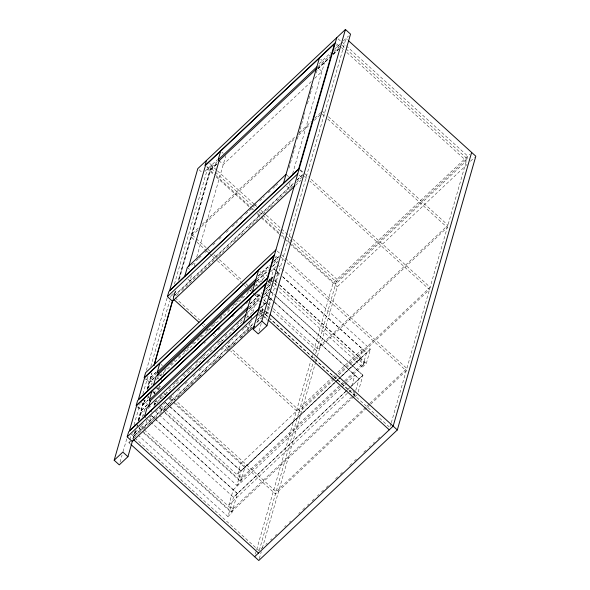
<?xml version="1.0" encoding="UTF-8"?>
<svg xmlns="http://www.w3.org/2000/svg" width="590" height="590" viewBox="0 0 590 590"><rect width="100%" height="100%" fill="white"/><g stroke="black" fill="none" stroke-linecap="round" stroke-linejoin="round"><path stroke-width="0.44" stroke-dasharray="2.95 2.21" d="M120.035 462.213L122.064 455.148M123.081 451.608L126.88 438.355M146.394 370.314L167.169 297.854M130.309 443.938L128.952 442.707L131.238 434.734M134.033 424.984L140.125 403.73M142.92 393.98L148.002 376.265M150.797 366.523L169.596 300.966M170.606 297.426L171.373 294.764M174.419 284.137L207.444 168.976L213.558 174.522M132.846 439.034L135.132 431.061M138.178 420.427L144.026 400.057M147.072 389.422L151.645 373.477M172.981 299.064L175.267 291.091M178.313 280.464L211.338 165.303L216.773 170.23M133.008 439.034L135.287 431.076M138.326 420.478L144.152 400.153M147.198 389.548L152.006 372.755M172.995 299.572L175.319 291.46M178.866 279.092L211.552 165.097L209.642 163.364M137.249 434.314L135.206 432.463L135.958 429.83M136.969 426.312L137.47 424.557M138.731 420.169L140.767 413.066L143.473 415.611M147.751 388.699L148.26 386.944L149.624 388.183M132.603 433.694L134.513 435.427L136.017 430.184M137.02 426.681L137.522 424.933M138.775 420.559L141.784 410.072L147.714 404.482M141.541 402.505L143.459 404.239L144.72 399.828M148.009 388.353L149.779 382.18L155.052 377.209M172.811 293.466L174.721 295.199L175.99 290.789M179.272 279.321L210.637 169.935L216.567 164.352M135.206 432.463L139.1 428.79L139.609 427.035M142.47 417.034L144.661 409.394M148.525 395.927L148.046 397.601L144.152 401.274L147.559 404.364M151.652 385.027L152.154 383.271L148.238 387.018M146.888 419.984L144.476 428.392L141.497 425.685M154.381 393.847L155.826 388.81M149.668 421.149L151.173 415.898M153.931 406.281L155.435 401.038M158.843 389.149L159.875 385.543M161.151 381.081L161.645 379.355M162.855 375.159L164.175 370.542M191.389 275.626L189.877 280.921L187.959 279.188M194.176 265.928L195.452 261.473M196.706 257.107L225.793 155.657M246.745 315.458L247.962 311.232M256.93 279.962L255.691 284.269L257.483 285.892M288.982 168.187L296.055 143.51M297.316 139.1L304.897 112.668M307.427 103.855L312.988 84.466M316.269 73.005L317.28 69.48M249.88 322.878L248.375 328.121L246.465 326.388M250.92 319.249L251.65 316.712M252.889 312.383L255.647 302.766L251.185 298.717M257.321 296.932L258.59 292.522M261.621 281.931L263.649 274.874L259.821 271.4M290.103 182.605L288.584 187.893L286.039 185.584M292.647 173.733L324.507 62.629L320.68 59.162M262.122 315.377L260.758 314.138L266.319 294.742L267.683 295.981M271.068 284.188L269.704 282.949L273.812 268.627L275.176 269.859M258.818 314.581L262.174 311.424L262.823 309.138L264.873 310.996M267.764 283.392L271.112 280.235L271.769 277.949L273.812 279.808M259.017 331.241L261.296 323.291M264.895 314.588L267.491 312.139L345.983 38.409L347.34 39.641M233.043 508.742L228.868 504.959L233.234 489.744M241.989 477.553L237.814 473.77L240.72 463.629M137.935 434.933L227.947 516.604L233.507 497.2L362.961 375.211L274.992 295.398M159.153 414.881L236.892 485.415L241 471.086L335.135 382.372M138.783 427.706L231.523 511.84L232.18 509.561L352.695 395.986M164.094 411.363L240.469 480.651L241.118 478.372L364.509 362.09L279.269 284.756M227.947 516.604L231.841 512.931L237.409 493.528L155.576 419.291M236.892 485.415L240.786 481.742L244.894 467.413M255.374 554.054L256.392 550.514M256.65 549.629L310.753 360.94M311.771 357.393L312.53 354.738M313.548 351.197L333.107 282.986L469.699 154.256M259.276 550.381L313.887 359.922M314.138 359.037L314.647 357.267M315.665 353.72L337.001 279.313L292.854 239.252M259.298 558.73L261.326 551.643M262.344 548.095L315.436 362.953M315.687 362.068L317.214 356.751M317.464 355.866L337.281 286.769L467.125 164.404M351.736 386.103L354.892 375.093L347.517 382.099M340.755 376.759L359.472 359.118L362.378 348.978L336.956 372.991M353.749 397.402L354.76 393.891M355.77 390.374L359.067 378.883L273.826 301.549M271.747 284.808L362.444 367.091L366.552 352.761L282.676 276.666M345.747 381.435L363.853 364.369L364.509 362.09M358.152 391.974L362.961 375.211M362.444 367.091L366.338 363.418L370.446 349.088L339.147 378.588M390.278 426.282L391.037 423.62M391.295 422.735L467.752 156.092L346.839 46.396M204.892 171.373L216.899 160.06M319.146 63.698L331.182 52.363M334.523 49.213L341.204 42.915M343.387 40.858L348.535 36.012M217.319 161.52L210.608 167.84L214.686 171.535M317.892 66.736L330.636 54.73M333.984 51.573L340.688 45.253M216.663 163.799L209.959 170.119L215.387 175.053M317.907 68.388L329.98 57.009M333.328 53.852L340.039 47.532M216.781 163.873L210.099 170.171L205.003 165.539M317.693 68.772L329.058 58.063M333.062 54.287L338.409 49.25M317.833 68.919L329.117 58.285M333.07 54.56L338.343 49.597M311.291 81.56L223.249 164.529L219.421 161.063M314.625 78.418L321.963 71.508L316.86 66.877M198.233 228.079L191.521 234.4L195.6 238.094M202.252 224.289L295.45 136.46M299.477 132.669L311.542 121.289M314.898 118.133L321.602 111.812M197.576 230.366L190.872 236.679L196.3 241.612M201.596 226.575L294.801 138.739M298.82 134.948L309.551 124.837M314.241 120.412L320.953 114.099M191.58 265.117L193.579 263.229M196.249 260.721L198.247 258.833M198.919 258.206L201.588 255.691M204.922 252.55L208.919 248.774M212.924 245.005L214.922 243.117M218.927 239.348L221.597 236.833M226.265 232.431L228.264 230.55M232.268 226.774L237.6 221.744M240.27 219.237L242.269 217.349M245.602 214.207L250.942 209.177M254.275 206.035L256.274 204.147M259.615 201.006L264.283 196.603M268.28 192.834L270.286 190.946M272.949 188.431L274.955 186.551M275.619 185.924L278.288 183.409M174.721 295.199L294.513 182.31M297.154 179.825L302.419 174.861M173.711 296.527L293.731 183.416M296.932 180.311L303.614 174.013M176.41 295.649L179.087 293.119M181.772 290.59L185.127 287.433M185.798 286.799L217.983 256.473M218.654 255.839L224.016 250.787M226.7 248.257L230.719 244.467M233.404 241.937L238.094 237.512M240.779 234.99L244.798 231.199M248.154 228.035L259.548 217.297M262.904 214.133L269.608 207.813M270.279 207.186L274.306 203.395M276.983 200.866L282.352 195.806M285.029 193.284L289.727 188.859M290.398 188.225L293.075 185.703M296.431 182.539L303.135 176.218M295.472 185.385L300.819 180.348M156.04 372.297L150.693 377.334L148.783 375.601M258.287 275.943L269.652 265.235M273.664 261.459L280.346 255.16M156.475 371.98L150.443 377.666L153.157 380.13M258.398 275.936L269.792 265.19M273.819 261.399L278.51 256.975M157.161 372.998L149.786 379.953L152.508 382.416M257.07 278.849L269.136 267.477M273.834 263.052L277.853 259.261M153.916 377.998L149.241 382.409L145.413 378.935M256.834 281.01L268.199 270.308M272.875 265.898L277.551 261.488M256.975 281.157L268.258 270.522M272.211 266.798L277.484 261.835M157.648 376.671L161.653 372.895M164.315 370.38L166.321 368.499M170.318 364.723L174.987 360.328M178.32 357.186L180.326 355.298M183.66 352.156L188.992 347.127M192.333 343.985L194.331 342.097M197.001 339.582L199 337.694M199.663 337.067L202.333 334.552M206.338 330.784L208.336 328.896M211.006 326.381L213.005 324.5M213.676 323.866L215.675 321.985M219.679 318.209L223.676 314.441M227.681 310.672L229.68 308.784M233.013 305.642L238.353 300.612M241.022 298.098L243.021 296.217M247.018 292.441L252.358 287.411M156.144 379.569L252.424 288.783M255.072 286.334L267.13 274.925M270.449 271.85L277.034 265.64M267.558 281.917L271.769 277.949M267.956 281.858L273.303 276.821M267.934 281.931L273.281 276.894M277.964 272.484L276.629 273.745L277.986 272.41L275.073 282.551L273.738 283.812M204.052 343.432L205.394 342.163M218.138 330.157L220.151 328.261M232.217 316.889L234.23 314.994M240.934 308.673L242.276 307.405M246.303 303.614L247.645 302.353M255.02 295.398L256.362 294.137M269.704 282.949L272.3 280.501M143.459 404.239L148.068 399.895M249.983 303.843L261.931 292.588M265.227 289.483L270.5 284.513M148.046 400.19L142.699 405.227L140.781 403.494M250.293 303.835L261.65 293.127M266.333 288.717L270.338 284.941M249.01 307.117L261.038 295.782M265.714 291.372L269.726 287.596M147.257 404.637L141.246 410.301L136.143 405.677M249.504 308.275L260.197 298.201M264.881 293.791L270.22 288.753M248.98 309.049L259.6 299.042M264.217 294.69L270.146 289.107M140.745 413.14L146.003 408.132M247.586 312.457L259.637 301.04M262.956 297.965L269.549 291.755M150.037 406.599L148.038 408.487L152.213 412.27M154.705 402.203L156.711 400.315M160.045 397.173L163.378 394.031M168.71 389.002L170.716 387.114M173.379 384.599L175.385 382.718M176.049 382.084L178.718 379.569M182.723 375.8L186.056 372.659M186.72 372.032L188.719 370.144M189.39 369.517L192.06 367.002M196.057 363.233L200.062 359.457M200.725 358.831L202.731 356.943M203.395 356.316L205.394 354.428M209.398 350.659L213.403 346.891M217.4 343.115L219.406 341.234M224.738 336.204L228.072 333.062M231.405 329.913L233.411 328.033M236.745 324.891L242.077 319.861M242.431 321.697L154.388 404.666L153.12 403.508M246.436 317.921L253.103 311.638L247.999 307.014M260.47 307.98L266.481 302.309M269.158 299.786L270.493 298.525L266.134 313.74L264.792 315.001M260.448 308.054L266.466 302.382M269.136 299.86L270.471 298.606M258.619 313.106L262.823 309.138M141.46 425.176L143.473 423.281M149.513 417.595L151.519 415.699M155.546 411.901L160.908 406.849M163.592 404.32L166.277 401.79M169.625 398.634L173.652 394.843M177.679 391.052L181.027 387.888M185.054 384.097L187.738 381.568M193.1 376.516L195.784 373.986M199.132 370.83L203.159 367.032M207.179 363.241L210.534 360.084M213.89 356.921L217.909 353.13M221.265 349.973L224.62 346.809M227.969 343.653L232.667 339.228M235.344 336.698L238.028 334.176M242.055 330.378L244.061 328.483M244.732 327.856L248.759 324.065M249.43 323.431L252.114 320.901M260.758 314.138L264.659 310.465M134.513 435.427L253.648 323.158M257.601 319.426L262.875 314.463M133.502 436.748L253.523 323.644M256.716 320.54L263.406 314.241M128.952 442.707L131.548 440.258M134.188 437.765L138.208 433.975M138.879 433.348L142.905 429.557M143.577 428.923L151.623 421.341M152.294 420.707L156.984 416.282M159.669 413.76L165.702 408.074M166.373 407.439L179.78 394.799M180.452 394.172L187.155 387.851M187.827 387.217L194.53 380.897M195.202 380.27L201.242 374.576M204.59 371.42L208.617 367.629M211.294 365.099L222.696 354.361M226.051 351.197L237.446 340.459M240.13 337.93L246.163 332.244M246.834 331.61L251.524 327.192M256.893 322.133L260.913 318.342M149.152 423.981L151.829 421.459M154.499 418.944L156.505 417.056M163.194 410.751L165.864 408.236M168.541 405.714L171.882 402.564M177.229 397.527L179.235 395.632M183.247 391.856L185.253 389.968M185.916 389.334L187.259 388.073M190.6 384.923L193.269 382.409M197.281 378.625L199.287 376.737M199.958 376.103L201.293 374.849M204.634 371.7L206.64 369.805M213.322 363.506L215.999 360.984M218.676 358.469L220.675 356.581M227.364 350.276L230.034 347.761M232.711 345.239L236.052 342.089M240.735 337.679L243.405 335.157M247.417 331.381L249.423 329.493M250.086 328.859L251.429 327.598M256.775 322.56L262.122 317.523M470.466 161.254L474.485 157.471M240.698 463.703L331.632 377.954M332.295 377.327L336.307 373.544M333.571 378.308L299.373 410.537L230.771 348.292M334.242 377.674L335.585 376.413M338.262 373.883L430.125 287.315L309.212 177.62M334.257 379.326L298.724 412.816L230.793 351.19M334.928 378.692L338.284 375.535M338.955 374.901L429.468 289.602L309.92 181.137M237.814 473.77L336.071 381.17M336.743 380.535L340.083 377.386M335.806 381.737L338.476 379.223M335.113 382.445L240.978 471.159L165.281 402.491M335.784 381.819L338.454 379.296M339.125 378.669L370.424 349.169L282.477 269.283M240.469 480.651L341.057 385.86M341.728 385.226L345.076 382.069M233.212 489.818L346.846 382.733M345.674 391.553L233.485 497.281L151.682 422.964M346.337 390.927L362.939 375.284L274.969 295.479M228.868 504.959L348.52 392.202M349.192 391.568L350.526 390.307L354.701 394.098M353.366 395.359L354.892 393.913M231.523 511.84L353.572 396.827M354.797 397.055L357.4 394.607M369.31 403.848L276.105 491.676L171.498 396.775M369.982 403.213L406.857 368.462L281.194 254.452M366.641 408.022L275.456 493.963L175.599 403.368M367.312 407.388L369.996 404.865M370.668 404.231L406.2 370.741L281.216 257.351M261.178 548.862L262.521 547.601M265.869 544.437L267.211 543.176M270.567 540.02L271.909 538.751M275.257 535.595L276.599 534.334M284.646 526.745L285.988 525.484M289.336 522.327L290.678 521.058M298.724 513.477L300.067 512.216M302.751 509.686L304.764 507.791M307.442 505.261L308.784 504M312.139 500.844L314.146 498.948M317.501 495.784L318.843 494.523M321.521 491.994L323.534 490.098M326.218 487.569L328.232 485.673M335.607 478.726L337.613 476.831M340.297 474.301L342.311 472.406M349.686 465.458L351.699 463.563M354.376 461.033L356.39 459.138M363.765 452.183L365.778 450.288M369.134 447.132L370.468 445.863M373.153 443.341L374.495 442.072M377.843 438.916L379.857 437.02M342.089 42.082L346.16 45.784M338.048 38.815L340.6 41.13M342.038 45.238L345.438 48.314M346.116 48.933L467.022 158.629L336.278 281.843L285.331 235.624M341.389 47.517L344.103 49.98M346.817 52.451L466.373 160.908L335.622 284.129L286.711 239.754M336.595 43.889L339.139 46.204M336.47 45.46L338.38 47.193M322.273 111.186L325.673 114.261M328.387 116.732L447.935 225.188L317.191 348.41L271.68 307.117M322.302 114.084L325.016 116.547M327.73 119.01L447.286 227.475L316.535 350.689L272.381 310.635M304.462 173.305L308.533 177.007M300.457 169.913L303.002 172.228M299.912 170.149L303.105 173.04M304.484 176.203L307.198 178.674M298.997 174.987L301.549 177.302M286.666 174.972L288.584 176.705M221.965 152.183L223.241 153.341M217.452 170.849L254.135 204.125M254.814 204.745L256.849 206.589M260.928 210.291L265.677 214.605M266.356 215.217L292.168 238.64M215.365 172.155L251.369 204.811M252.048 205.431L254.762 207.894M258.84 211.589L262.233 214.672M262.911 215.291L280.575 231.31M281.253 231.929L284.653 235.012M206.817 166.469L210.637 169.935M216.073 175.665L251.392 207.709M252.07 208.329L253.427 209.561M257.506 213.256L279.24 232.976M281.961 235.447L286.032 239.142M216.272 176.985L249.555 207.179M250.234 207.798L252.955 210.261M257.705 214.576L278.768 233.684M279.446 234.296L284.196 238.611M284.882 239.23L288.953 242.925M289.631 243.545L337.281 286.769M199.073 169.787L202.259 172.678M277.189 251.06L279.734 253.368M275.729 256.126L278.923 259.017M274.977 257.122L278.163 260.013M277.706 264.954L281.777 268.738M275.855 270.478L279.948 274.195M273.79 268.701L276.518 271.171M277.197 271.791L279.925 274.269M282.654 276.74L366.53 352.842M274.962 280.516L279.055 284.225M279.734 284.845L366.338 363.418M274.498 280.427L278.591 284.137M270.906 278.768L272.093 279.852M359.472 359.118L363.647 362.909M271.112 280.235L273.841 282.706M274.527 283.325L278.613 287.035M279.299 287.655L363.853 364.369M269.188 278.952L272.374 281.843M269.283 279.763L271.201 281.496M267.735 284.019L270.921 286.91M266.975 285.014L270.803 288.481M270.22 291.069L274.313 294.779M270.198 291.143L274.291 294.86M256.635 279.697L261.105 283.746M268.369 296.6L273.141 300.93M266.296 294.816L269.025 297.294M269.711 297.913L274.483 302.242M275.161 302.862L359.045 378.957M196.278 238.714L209.863 251.038M213.941 254.74L216.655 257.203M219.377 259.666L241.789 280.007M245.868 283.702L247.903 285.553M257.417 294.174L260.81 297.257M263.524 299.727L266.245 302.191M266.923 302.803L271.002 306.505M196.986 242.232L205.814 250.241M206.493 250.853L209.207 253.324M209.893 253.936L211.928 255.787M212.606 256.399L216.685 260.102M217.363 260.714L243.854 284.749M244.533 285.368L245.89 286.6M249.29 289.683L254.769 294.617M255.411 295.199L259.475 298.923M262.875 302.006L266.945 305.701M267.624 306.321L271.702 310.016M267.491 312.139L268.848 313.379M265.338 311.085L268.745 314.182M265.552 311.616L268.28 314.087M344.656 383.382L346.02 384.621M352.842 390.801L355.564 393.279L354.915 395.558L270.353 318.843M261.96 309.957L263.155 311.041M262.174 311.424L269.674 318.224M264.932 314.146L389.238 426.924M259.607 309.558L262.793 312.449M259.703 310.37L262.255 312.685M264.276 316.432L267.676 319.514M262.808 315.997L267.58 320.326M258.155 314.632L261.982 318.106M247.099 315.775L248.538 317.081M187.318 267.418L190.032 269.881M172.051 294.462L173.962 296.195M175.068 297.758L199.523 319.942M203.602 323.637L204.959 324.876M209.03 328.571L210.394 329.803M214.465 333.498L215.822 334.737M221.257 339.663L222.614 340.895M227.371 345.209L230.093 347.672M202.267 325.304L203.624 326.536M207.016 329.618L208.381 330.85M213.13 335.164L214.494 336.396M219.923 341.33L221.287 342.561M225.358 346.256L230.115 350.571M161.107 364.428L162.383 365.586M159.838 374.458L162.39 376.774M157.331 377.615L158.769 378.92M159.271 385.676L160.635 386.915M166.063 391.841L167.427 393.073M157.943 387.342L159.3 388.581M164.049 392.888L166.092 394.74M170.163 398.434L174.92 402.749M156.903 387.682L158.953 389.533M163.747 393.788L165.089 395.101M169.205 398.737L172.59 401.908M173.29 402.454L244.872 467.487M156.055 387.645L158.607 389.961M145.959 378.706L149.779 382.18M153.71 391.893L155.074 393.132M159.846 397.461L161.21 398.7M165.303 402.41L168.718 405.507M169.396 406.126L241 471.086M153.009 391.354L155.052 393.205M159.831 397.542L161.188 398.774M152.471 391.738L155.023 394.054M155.878 401.038L159.971 404.747M160.657 405.367L164.743 409.077M165.429 409.696L241.118 478.372M147.721 396.517L149.086 397.749M154.543 402.704L155.908 403.936M160.001 407.653L163.408 410.743M154.182 403.169L155.546 404.408M159.639 408.118L162.368 410.588M165.089 413.066L240.786 481.742M148.238 404.983L151.652 408.081M155.738 411.791L158.467 414.261M152.168 416.193L154.89 418.671L151.46 415.655M155.554 419.365L237.387 493.609M137.957 406.599L141.784 410.072M144.174 416.156L146.202 418.089M146.903 418.635L150.974 422.418M139.432 425.42L143.525 429.137M144.211 429.749L232.18 509.561M139.1 428.79L143.193 432.5M143.872 433.119L231.841 512.931M131.201 434.107L133.753 436.416M134.859 437.979L259.165 550.758"/><path stroke-width="0.89" d="M132.499 440.796L127.934 456.704L119.276 464.868L114.18 460.237L197.798 168.629L345.43 29.5L350.534 34.124L266.916 325.732L258.25 333.896L253.154 329.264L336.772 37.657M254.6 326.241L132.3 441.49L127.197 436.866L128.657 431.792L258.973 308.983M294.808 186.012L172.509 301.269L167.405 296.637L168.865 291.563L299.182 168.755M206.456 160.473L205.003 165.539L335.319 42.731M154.182 364.62L172.472 300.841M154.034 365.689L172.789 300.295M144.565 416.518L147.109 407.646L245.823 314.618M150.568 401.193L149.292 400.035L151.837 391.163M153.511 385.329L156.055 376.457L254.762 283.429M158.562 373.3L157.287 372.143L159.831 363.27M184.773 276.297L187.318 267.418L286.032 174.397M219.421 161.063L218.145 159.905L220.69 151.033M148.525 406.798L150.221 400.875L248.265 308.481M157.478 375.572L158.216 372.983L255.595 281.216M188.748 266.496L219.074 160.746L316.454 68.978M243.279 323.497L250.551 298.134M252.218 292.308L258.545 270.242M283.488 183.269L319.404 58.004M253.154 329.264L261.812 321.108L345.43 29.5M471.646 152.419L393.161 426.15L254.615 556.717M130.987 444.55L258.789 560.5L397.328 429.94L475.82 156.21L348.705 40.88M218.145 159.905L316.86 66.877M167.405 296.637L297.721 173.829M275.913 249.902L145.597 372.71L144.137 377.784L274.461 254.969M157.287 372.143L256.001 279.122M267.912 277.794L137.595 400.603L136.143 405.677L266.459 282.861M149.292 400.035L247.999 307.014M127.197 436.866L257.513 314.057M114.18 460.237L122.838 452.08L127.934 456.704M270.213 314.61L397.328 429.94M268.354 320.127L389.26 429.822M261.812 321.108L266.916 325.732M173.733 299.425L198.867 322.229M133.524 439.646L258.509 553.044M136.681 405.441L129.409 430.796L258.427 309.212L265.699 283.856L136.681 405.441M144.683 377.548L138.355 399.607L267.373 278.023L273.701 255.964L144.683 377.548M205.541 165.311L169.618 290.575L298.636 168.991L334.56 43.726L205.541 165.311"/></g></svg>
